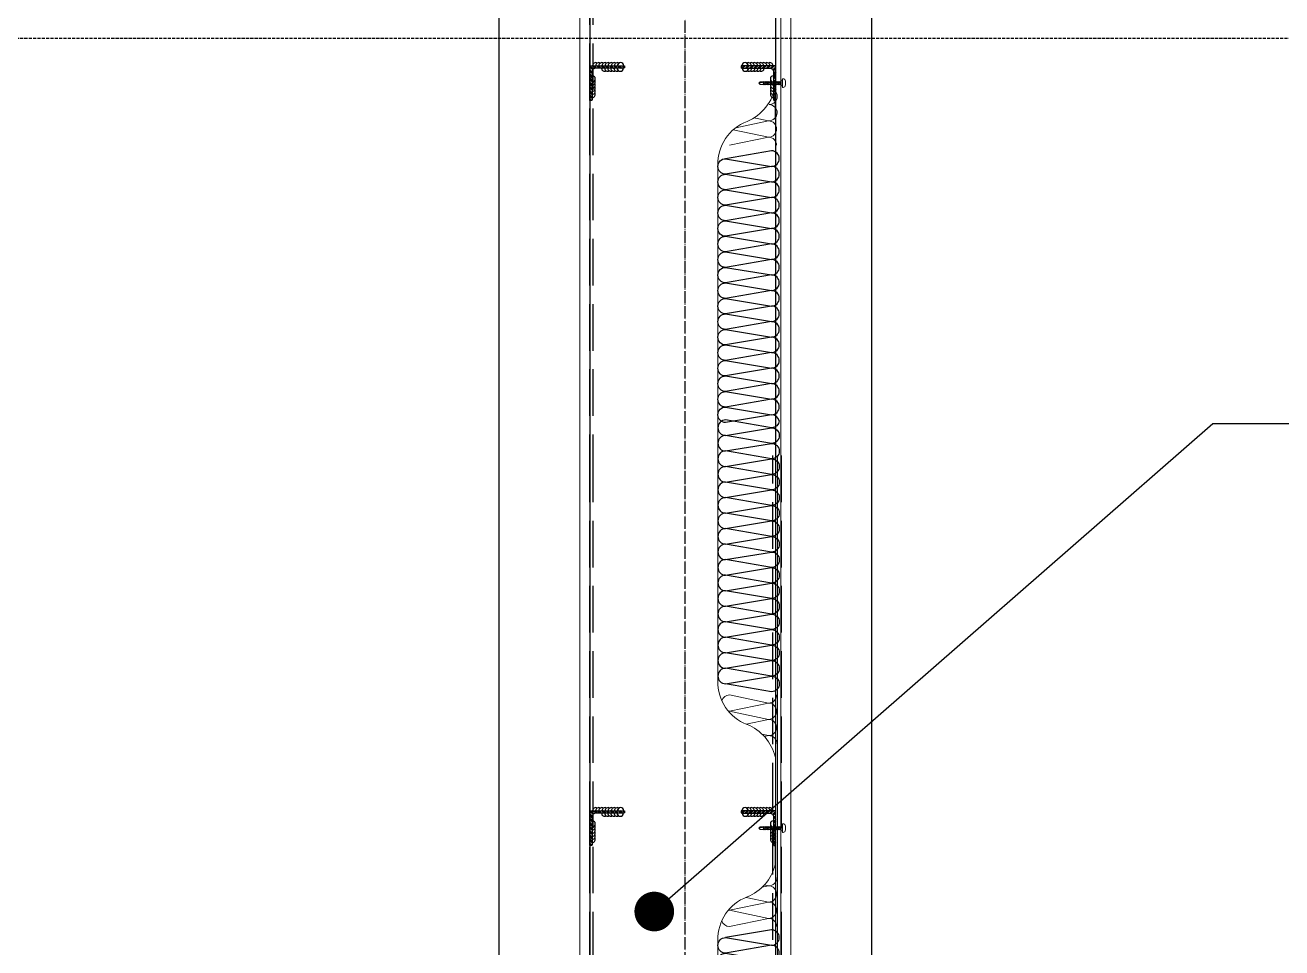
# Model space of a CAD drawing. Extents: x -1899985 to 1774885, y 556286 to 2175695.
# Drawn here: x -1704174 to -1702149, y 571293 to 572779 of the extents above; entities that cross this region are included whole.
import ezdxf

# ---------------------------------------------------------------- set-up
doc = ezdxf.new("R2010")
doc.units = 0
doc.header["$LTSCALE"] = 10
doc.header["$MEASUREMENT"] = 0
for name, pattern in [('20剖面图$0$__DASH', [0.35, 0.25, -0.1]), ('20剖面图$0$DOTE', [2.42, 2, -0.2, 0.02, -0.2]), ('20剖面图$0$ZN-DASH', [0.35, 0.25, -0.1])]:
    doc.linetypes.add(name, pattern=pattern)
for name, color, linetype in [('20剖面图$0$!ZN1-填充-8', 8, 'Continuous'), ('20剖面图$0$!ZN4-焊缝-8', 8, 'Continuous'), ('20剖面图$0$!ZN5-钢材投影-40', 40, 'Continuous'), ('20剖面图$0$!ZN5-钢材断面-2', 2, 'Continuous'), ('20剖面图$0$!ZN6-虚线-8', 8, '20剖面图$0$ZN-DASH'), ('20剖面图$0$A-AXIS-DOTE', 14, '20剖面图$0$DOTE'), ('20剖面图$0$A-AXIS-SYMB', 3, 'Continuous'), ('20剖面图$0$A-LIN-V', 9, 'Continuous'), ('20剖面图$0$COLUMN', 9, 'Continuous'), ('20剖面图$0$Fill', 8, 'Continuous'), ('A-LIN-V', 9, 'Continuous')]:
    doc.layers.add(name, color=color, linetype=linetype)
doc.layers.add('20剖面图$0$0_INSULATION', color=252, linetype='Continuous', lineweight=9, transparency=0.2)
doc.layers.add('20剖面图$0$0_SCREW RIVET', color=4, linetype='Continuous', lineweight=15)
doc.layers.add('20剖面图$0$彩钢板', color=6, linetype='Continuous', lineweight=15)

# ---------------------------------------------------------------- blocks, each defined once
blk = doc.blocks.new('20剖面图$0$G$C845E5159')
at = {"layer": '20剖面图$0$COLUMN'}
for points in [[(300, 700), (300, -11000), (-300, -11000), (-300, 700), (300, 700)], [(16800, 700), (16800, -11000), (16200, -11000), (16200, 700), (16800, 700)]]:
    blk.add_lwpolyline(points, dxfattribs=at)
blk = doc.blocks.new('20剖面图$0$ZN-角钢56X56X4')
at = {"layer": '20剖面图$0$!ZN1-填充-8'}
h = blk.add_hatch(dxfattribs=at)
h.set_pattern_fill('ANSI32', color=256, scale=0.5, style=0)
h.set_pattern_definition([(45, (0, 0), (-3.3676, 3.3676), []), (45, (2.245, 0), (-3.3676, 3.3676), [])])
edge = h.paths.add_edge_path()
edge.add_line((0, 0), (0, 56))
edge.add_line((0, 56), (2.7, 56))
edge.add_arc((2.7, 54.7), 1.33, 360, 450, ccw=False)
edge.add_line((4, 54.7), (4, 10))
edge.add_arc((10, 10), 6, 180, 270)
edge.add_line((10, 4), (54.7, 4))
edge.add_arc((54.7, 2.7), 1.33, 360, 450, ccw=False)
edge.add_line((56, 2.7), (56, 0))
edge.add_line((56, 0), (0, 0))
at = {"layer": '20剖面图$0$!ZN5-钢材断面-2'}
blk.add_lwpolyline([(0, 0), (0, 56), (2.7, 56, -0.414214), (4, 54.7), (4, 10, 0.414214), (10, 4), (54.7, 4, -0.414214), (56, 2.7), (56, 0), (0, 0)], format="xyb", dxfattribs=at)
blk = doc.blocks.new('20剖面图$0$2342432')
at = {"layer": '20剖面图$0$0_INSULATION'}
for p, q in [((-1752476.2, 571392.5), (-1752487.1, 571390.2)), ((-1752483.5, 571394), (-1752476.2, 571392.5)), ((-1752476.2, 571366.3), (-1752539.3, 571353.2)), ((-1752512.6, 571373.8), (-1752476.2, 571366.3)), ((-1752539.3, 571353.2), (-1752476.2, 571340.1)), ((-1752476.2, 571340.1), (-1752539.3, 571326.9)), ((-1752557.8, 570885.5), (-1752557.8, 571304.5)), ((-1752557.8, 571298.9), (-1752557.8, 570885.5)), ((-1752557.8, 570473.3), (-1752557.8, 570885.5)), ((-1752539.4, 570441.6), (-1752476.3, 570428.5)), ((-1752476.3, 570428.5), (-1752533.3, 570416.7)), ((-1752529.1, 570413.2), (-1752476.3, 570402.3)), ((-1752476.3, 570402.3), (-1752499.8, 570397.4))]:
    blk.add_line(p, q, dxfattribs=at)
for centre, radius, start, end in [((-1752539.4, 571444.7), 75.8, 292.1666, 346.2521), ((-1752485.9, 571307), 72, 110.2875, 181.9554), ((-1752485.9, 570470.8), 72, 178.0446, 249.7125), ((-1752541, 570332.4), 77, 9.828, 66.9693)]:
    blk.add_arc(centre, radius, start, end, dxfattribs=at)
at = {"layer": '20剖面图$0$0_INSULATION', "extrusion": (0, 0, -1)}
for centre, major_axis, ratio, start_param, end_param in [((-1752475.5, 571405.9), (-8.4, -10.7), 0.960759, 4.08278, 5.653576), ((-1752476.2, 571379.4), (0, 13.1), 0.988253, 0, 1.570796), ((-1752476.2, 571379.4), (0, 13.1), 0.988253, 1.570796, 3.141593), ((-1752476.2, 571353.2), (0, 13.1), 0.988253, 0, 1.570796), ((-1752539.3, 571340.1), (0, 13.1), 0.988253, 3.141593, 4.407145), ((-1752539.3, 571340.1), (0, 13.1), 0.988253, 6.139662, 6.283185), ((-1752539.3, 571366.3), (0, 13.1), 0.988253, 3.141593, 3.269368), ((-1752476.2, 571353.2), (0, 13.1), 0.988253, 1.570796, 3.141593), ((-1752476.2, 571327), (0, 13.1), 0.988253, 0, 1.570796), ((-1752476.3, 570441.6), (0, 13.1), 0.988253, 1.570796, 3.141593), ((-1752476.3, 570415.4), (0, 13.1), 0.988253, 0, 1.570796), ((-1752476.3, 570415.4), (0, 13.1), 0.988253, 1.570796, 3.141593), ((-1752475.5, 570388.9), (-8.4, 10.6), 0.960747, 0.629655, 2.200451), ((-1752475.3, 570389.2), (0, 13.1), 0.988253, 1.570796, 3.141593), ((-1752475.3, 570363), (0, 13.1), 0.988253, 0, 1.570796), ((-1752475.3, 570363), (0, 13.1), 0.988253, 1.570796, 2.416555)]:
    blk.add_ellipse(centre, major_axis=major_axis, ratio=ratio, start_param=start_param, end_param=end_param, dxfattribs=at)
at = {"layer": '20剖面图$0$Fill'}
for points in [[(-1752459.1, 570885.5, 0.385563), (-1752471.5, 570896.7), (-1752545.5, 570884, -1), (-1752545.5, 570909), (-1752471.5, 570896.7, 1), (-1752471.5, 570921.7), (-1752545.5, 570909, -1), (-1752545.5, 570934), (-1752471.5, 570921.7, 1), (-1752471.5, 570946.7), (-1752545.5, 570934, -1), (-1752545.5, 570959), (-1752471.5, 570946.7, 1), (-1752471.5, 570971.7), (-1752545.5, 570959, -1), (-1752545.5, 570984), (-1752471.5, 570971.7, 1), (-1752471.5, 570996.7), (-1752545.5, 570984, -1), (-1752545.5, 571009), (-1752471.5, 570996.7, 1), (-1752471.5, 571021.7), (-1752545.5, 571009, -1), (-1752545.5, 571034), (-1752471.5, 571021.7, 1), (-1752471.5, 571046.7), (-1752545.5, 571034, -1), (-1752545.5, 571059), (-1752471.5, 571046.7, 1), (-1752471.5, 571071.7), (-1752545.5, 571059, -1), (-1752545.5, 571084), (-1752471.5, 571071.7, 1), (-1752471.5, 571096.7), (-1752545.5, 571084, -1), (-1752545.5, 571109), (-1752471.5, 571096.7, 1), (-1752471.5, 571121.7), (-1752545.5, 571109, -1), (-1752545.5, 571134), (-1752471.5, 571121.7, 1), (-1752471.5, 571146.7), (-1752545.5, 571134, -1), (-1752545.5, 571159), (-1752471.5, 571146.7, 1), (-1752471.5, 571171.7), (-1752545.5, 571159, -1), (-1752545.5, 571184), (-1752471.5, 571171.7, 1), (-1752471.5, 571196.7), (-1752545.5, 571184, -1), (-1752545.5, 571209), (-1752471.5, 571196.7, 1), (-1752471.5, 571221.7), (-1752545.5, 571209, -1), (-1752545.5, 571234), (-1752471.5, 571221.7, 1), (-1752471.5, 571246.7), (-1752545.5, 571234, -1), (-1752545.5, 571259), (-1752471.5, 571246.7, 1), (-1752471.5, 571271.7), (-1752545.5, 571259, -1), (-1752545.5, 571284), (-1752471.5, 571271.7, 1), (-1752471.5, 571296.7), (-1752545.5, 571284, -1), (-1752545.5, 571309), (-1752471.5, 571296.7, 1), (-1752471.5, 571321.7), (-1752545.5, 571309)], [(-1752459.3, 570885.5, -0.355547), (-1752471.5, 570875.5), (-1752545.5, 570888.2, 1), (-1752545.5, 570863.2), (-1752471.5, 570875.5, -1), (-1752471.5, 570850.5), (-1752545.5, 570863.2, 1), (-1752545.5, 570838.2), (-1752471.5, 570850.5, -1), (-1752471.5, 570825.5), (-1752545.5, 570838.2, 1), (-1752545.5, 570813.2), (-1752471.5, 570825.5, -1), (-1752471.5, 570800.5), (-1752545.5, 570813.2, 1), (-1752545.5, 570788.2), (-1752471.5, 570800.5, -1), (-1752471.5, 570775.5), (-1752545.5, 570788.2, 1), (-1752545.5, 570763.2), (-1752471.5, 570775.5, -1), (-1752471.5, 570750.5), (-1752545.5, 570763.2, 1), (-1752545.5, 570738.2), (-1752471.5, 570750.5, -1), (-1752471.5, 570725.5), (-1752545.5, 570738.2, 1), (-1752545.5, 570713.2), (-1752471.5, 570725.5, -1), (-1752471.5, 570700.5), (-1752545.5, 570713.2, 1), (-1752545.5, 570688.2), (-1752471.5, 570700.5, -1), (-1752471.5, 570675.5), (-1752545.5, 570688.2, 1), (-1752545.5, 570663.2), (-1752471.5, 570675.5, -1), (-1752471.5, 570650.5), (-1752545.5, 570663.2, 1), (-1752545.5, 570638.2), (-1752471.5, 570650.5, -1), (-1752471.5, 570625.5), (-1752545.5, 570638.2, 1), (-1752545.5, 570613.2), (-1752471.5, 570625.5, -1), (-1752471.5, 570600.5), (-1752545.5, 570613.2, 1), (-1752545.5, 570588.2), (-1752471.5, 570600.5, -1), (-1752471.5, 570575.5), (-1752545.5, 570588.2, 1), (-1752545.5, 570563.2), (-1752471.5, 570575.5, -1), (-1752471.5, 570550.5), (-1752545.5, 570563.2, 1), (-1752545.5, 570538.2), (-1752471.5, 570550.5, -1), (-1752471.5, 570525.5), (-1752545.5, 570538.2, 1), (-1752545.5, 570513.2), (-1752471.5, 570525.5, -1), (-1752471.5, 570500.5), (-1752545.5, 570513.2, 1), (-1752545.5, 570488.2), (-1752471.5, 570500.5, -1), (-1752471.5, 570475.5), (-1752545.5, 570488.2, 1), (-1752545.5, 570463.2), (-1752471.5, 570475.5, -1), (-1752471.5, 570450.5), (-1752545.5, 570463.2)]]:
    blk.add_lwpolyline(points, format="xyb", dxfattribs=at)
blk = doc.blocks.new('20剖面图$0$53456465')
at = {"layer": '20剖面图$0$!ZN4-焊缝-8', "color": 8, "ltscale": 20}
for centre, start, end in [((-1752704.7, 572932.7), 60, 180), ((-1752699.7, 572932.7), 60, 180), ((-1752699.7, 572932.7), 120, 180), ((-1752694.7, 572932.7), 60, 180), ((-1752694.7, 572932.7), 120, 180), ((-1752689.7, 572932.7), 60, 180), ((-1752689.7, 572932.7), 120, 180), ((-1752684.7, 572932.7), 60, 180), ((-1752684.7, 572932.7), 120, 180), ((-1752679.7, 572932.7), 60, 180), ((-1752679.7, 572932.7), 120, 180), ((-1752674.7, 572932.7), 60, 180), ((-1752674.7, 572932.7), 120, 180), ((-1752669.7, 572932.7), 60, 180), ((-1752669.7, 572932.7), 120, 180), ((-1752664.7, 572932.7), 0, 180), ((-1752664.7, 572932.7), 120, 180), ((-1752464.1, 572932.7), 0, 180), ((-1752459.1, 572932.7), 0, 120), ((-1752464.1, 572932.7), 0, 60), ((-1752454.1, 572932.7), 0, 120), ((-1752459.1, 572932.7), 0, 60), ((-1752449.1, 572932.7), 0, 120), ((-1752454.1, 572932.7), 0, 60), ((-1752444.1, 572932.7), 0, 120), ((-1752449.1, 572932.7), 0, 60), ((-1752439.1, 572932.7), 0, 120), ((-1752444.1, 572932.7), 0, 60), ((-1752434.1, 572932.7), 0, 120), ((-1752439.1, 572932.7), 0, 60), ((-1752429.1, 572932.7), 0, 120), ((-1752434.1, 572932.7), 0, 60), ((-1752424.1, 572932.7), 0, 120), ((-1752429.1, 572932.7), 0, 60), ((-1752710.4, 572911.5), 270, 90), ((-1752690.3, 572928.7), 180, 300), ((-1752685.3, 572928.7), 180, 300), ((-1752685.3, 572928.7), 180, 240), ((-1752680.3, 572928.7), 180, 300), ((-1752680.3, 572928.7), 180, 240), ((-1752675.3, 572928.7), 180, 300), ((-1752675.3, 572928.7), 180, 240), ((-1752670.3, 572928.7), 180, 300), ((-1752670.3, 572928.7), 180, 240), ((-1752665.3, 572928.7), 180, 0), ((-1752665.3, 572928.7), 180, 240), ((-1752463.5, 572928.7), 180, 0), ((-1752463.5, 572928.7), 300, 0), ((-1752458.5, 572928.7), 240, 0), ((-1752458.5, 572928.7), 300, 0), ((-1752453.5, 572928.7), 240, 0), ((-1752453.5, 572928.7), 300, 0), ((-1752448.5, 572928.7), 240, 0), ((-1752448.5, 572928.7), 300, 0), ((-1752443.5, 572928.7), 240, 0), ((-1752443.5, 572928.7), 300, 0), ((-1752438.5, 572928.7), 240, 0), ((-1752418.4, 572911.5), 90, 270), ((-1752710.4, 572911.5), 270, 330), ((-1752710.4, 572906.5), 270, 30), ((-1752710.4, 572906.5), 270, 330), ((-1752710.4, 572901.5), 270, 30), ((-1752710.4, 572901.5), 270, 330), ((-1752710.4, 572896.5), 270, 30), ((-1752710.4, 572896.5), 270, 330), ((-1752710.4, 572891.5), 270, 30), ((-1752418.4, 572906.5), 150, 270), ((-1752418.4, 572901.5), 150, 270), ((-1752418.4, 572896.5), 150, 270), ((-1752418.4, 572891.5), 150, 270), ((-1752418.4, 572911.5), 210, 270), ((-1752418.4, 572906.5), 210, 270), ((-1752418.4, 572901.5), 210, 270), ((-1752418.4, 572896.5), 210, 270), ((-1752710.4, 572891.5), 270, 330), ((-1752710.4, 572886.5), 270, 30), ((-1752418.4, 572886.5), 150, 270), ((-1752418.4, 572891.5), 210, 270), ((-1752704.7, 571732.7), 60, 180), ((-1752699.7, 571732.7), 60, 180), ((-1752699.7, 571732.7), 120, 180), ((-1752694.7, 571732.7), 60, 180), ((-1752694.7, 571732.7), 120, 180), ((-1752690.3, 571728.7), 180, 300), ((-1752689.7, 571732.7), 60, 180), ((-1752689.7, 571732.7), 120, 180), ((-1752685.3, 571728.7), 180, 300), ((-1752685.3, 571728.7), 180, 240), ((-1752684.7, 571732.7), 60, 180), ((-1752684.7, 571732.7), 120, 180), ((-1752680.3, 571728.7), 180, 300), ((-1752680.3, 571728.7), 180, 240), ((-1752679.7, 571732.7), 60, 180), ((-1752679.7, 571732.7), 120, 180), ((-1752675.3, 571728.7), 180, 300), ((-1752675.3, 571728.7), 180, 240), ((-1752674.7, 571732.7), 60, 180), ((-1752674.7, 571732.7), 120, 180), ((-1752670.3, 571728.7), 180, 300), ((-1752670.3, 571728.7), 180, 240), ((-1752669.7, 571732.7), 60, 180), ((-1752669.7, 571732.7), 120, 180), ((-1752665.3, 571728.7), 180, 0), ((-1752665.3, 571728.7), 180, 240), ((-1752664.7, 571732.7), 0, 180), ((-1752664.7, 571732.7), 120, 180), ((-1752464.1, 571732.7), 0, 180), ((-1752463.5, 571728.7), 180, 0), ((-1752459.1, 571732.7), 0, 120), ((-1752464.1, 571732.7), 0, 60), ((-1752463.5, 571728.7), 300, 0), ((-1752458.5, 571728.7), 240, 0), ((-1752454.1, 571732.7), 0, 120), ((-1752459.1, 571732.7), 0, 60), ((-1752458.5, 571728.7), 300, 0), ((-1752453.5, 571728.7), 240, 0), ((-1752449.1, 571732.7), 0, 120), ((-1752454.1, 571732.7), 0, 60), ((-1752453.5, 571728.7), 300, 0), ((-1752448.5, 571728.7), 240, 0), ((-1752444.1, 571732.7), 0, 120), ((-1752449.1, 571732.7), 0, 60), ((-1752448.5, 571728.7), 300, 0), ((-1752443.5, 571728.7), 240, 0), ((-1752439.1, 571732.7), 0, 120), ((-1752444.1, 571732.7), 0, 60), ((-1752443.5, 571728.7), 300, 0), ((-1752438.5, 571728.7), 240, 0), ((-1752434.1, 571732.7), 0, 120), ((-1752439.1, 571732.7), 0, 60), ((-1752429.1, 571732.7), 0, 120), ((-1752434.1, 571732.7), 0, 60), ((-1752424.1, 571732.7), 0, 120), ((-1752429.1, 571732.7), 0, 60), ((-1752710.4, 571711.5), 270, 90), ((-1752710.4, 571711.5), 270, 330), ((-1752710.4, 571706.5), 270, 30), ((-1752710.4, 571706.5), 270, 330), ((-1752710.4, 571701.5), 270, 30), ((-1752710.4, 571701.5), 270, 330), ((-1752710.4, 571696.5), 270, 30), ((-1752418.4, 571711.5), 90, 270), ((-1752418.4, 571706.5), 150, 270), ((-1752418.4, 571701.5), 150, 270), ((-1752418.4, 571696.5), 150, 270), ((-1752418.4, 571711.5), 210, 270), ((-1752418.4, 571706.5), 210, 270), ((-1752418.4, 571701.5), 210, 270), ((-1752710.4, 571696.5), 270, 330), ((-1752710.4, 571691.5), 270, 30), ((-1752710.4, 571691.5), 270, 330), ((-1752710.4, 571686.5), 270, 30), ((-1752418.4, 571691.5), 150, 270), ((-1752418.4, 571686.5), 150, 270), ((-1752418.4, 571696.5), 210, 270), ((-1752418.4, 571691.5), 210, 270)]:
    blk.add_arc(centre, 5, start, end, dxfattribs=at)
at = {"layer": '20剖面图$0$!ZN5-钢材投影-40'}
for p, q in [((-1752714.4, 578848.7), (-1752714.4, 572304.7)), ((-1752414.4, 572304.7), (-1752414.4, 578848.7)), ((-1752714.4, 572304.7), (-1752714.4, 571104.7)), ((-1752414.4, 571104.7), (-1752414.4, 572304.7))]:
    blk.add_line(p, q, dxfattribs=at)
at = {"layer": '20剖面图$0$!ZN6-虚线-8', "ltscale": 30}
for p, q in [((-1752715, 578848.7), (-1752715, 572304.7)), ((-1752709.4, 578848.7), (-1752709.4, 572304.7)), ((-1752715, 572304.7), (-1752715, 571104.7)), ((-1752709.4, 572304.7), (-1752709.4, 571104.7)), ((-1752419.4, 571104.7), (-1752419.4, 572304.7)), ((-1752405.8, 572304.7), (-1752405.8, 571104.7))]:
    blk.add_line(p, q, dxfattribs=at)
at = {"layer": '20剖面图$0$0_INSULATION'}
for p, q in [((-1752415.8, 572845.9), (-1752415.1, 572964.8)), ((-1752411.8, 572304.7), (-1752411.8, 571104.7)), ((-1752415.8, 571645.9), (-1752415.1, 571764.8))]:
    blk.add_line(p, q, dxfattribs=at)
at = {"layer": '20剖面图$0$0_SCREW RIVET'}
for p, q in [((-1752441.8, 572904.7), (-1752440, 572906.9)), ((-1752440, 572902.4), (-1752441.8, 572904.7)), ((-1752434.6, 572906.9), (-1752440, 572906.9)), ((-1752435, 572902.4), (-1752440, 572902.4)), ((-1752432.8, 572902.4), (-1752434.5, 572902.4)), ((-1752432.4, 572906.9), (-1752434.1, 572906.9)), ((-1752430.6, 572902.4), (-1752432.3, 572902.4)), ((-1752430.2, 572906.9), (-1752431.9, 572906.9)), ((-1752428.4, 572902.4), (-1752430.1, 572902.4)), ((-1752428, 572906.9), (-1752429.7, 572906.9)), ((-1752426.2, 572902.4), (-1752427.9, 572902.4)), ((-1752425.8, 572906.9), (-1752427.5, 572906.9)), ((-1752423.9, 572902.4), (-1752425.7, 572902.4)), ((-1752423.6, 572906.9), (-1752425.3, 572906.9)), ((-1752421.7, 572902.4), (-1752423.4, 572902.4)), ((-1752421.3, 572906.9), (-1752423.1, 572906.9)), ((-1752419.5, 572902.4), (-1752421.2, 572902.4)), ((-1752419.1, 572906.9), (-1752420.8, 572906.9)), ((-1752417.3, 572902.4), (-1752419, 572902.4)), ((-1752416.9, 572906.9), (-1752418.6, 572906.9)), ((-1752415.1, 572902.4), (-1752416.8, 572902.4)), ((-1752414.7, 572906.9), (-1752416.4, 572906.9)), ((-1752412.9, 572902.4), (-1752414.6, 572902.4)), ((-1752412.5, 572906.9), (-1752414.2, 572906.9)), ((-1752410.7, 572902.4), (-1752412.4, 572902.4)), ((-1752410.3, 572906.9), (-1752412, 572906.9)), ((-1752408.5, 572902.4), (-1752410.2, 572902.4)), ((-1752408.1, 572906.9), (-1752409.8, 572906.9)), ((-1752405.8, 572902.4), (-1752408, 572902.4)), ((-1752405.8, 572906.9), (-1752407.6, 572906.9)), ((-1752441.8, 571704.7), (-1752440, 571706.9)), ((-1752440, 571702.4), (-1752441.8, 571704.7)), ((-1752434.6, 571706.9), (-1752440, 571706.9)), ((-1752435, 571702.4), (-1752440, 571702.4)), ((-1752432.8, 571702.4), (-1752434.5, 571702.4)), ((-1752432.4, 571706.9), (-1752434.1, 571706.9)), ((-1752430.6, 571702.4), (-1752432.3, 571702.4)), ((-1752430.2, 571706.9), (-1752431.9, 571706.9)), ((-1752428.4, 571702.4), (-1752430.1, 571702.4)), ((-1752428, 571706.9), (-1752429.7, 571706.9)), ((-1752426.2, 571702.4), (-1752427.9, 571702.4)), ((-1752425.8, 571706.9), (-1752427.5, 571706.9)), ((-1752423.9, 571702.4), (-1752425.7, 571702.4)), ((-1752423.6, 571706.9), (-1752425.3, 571706.9)), ((-1752421.7, 571702.4), (-1752423.4, 571702.4)), ((-1752421.3, 571706.9), (-1752423.1, 571706.9)), ((-1752419.5, 571702.4), (-1752421.2, 571702.4)), ((-1752419.1, 571706.9), (-1752420.8, 571706.9)), ((-1752417.3, 571702.4), (-1752419, 571702.4)), ((-1752416.9, 571706.9), (-1752418.6, 571706.9)), ((-1752415.1, 571702.4), (-1752416.8, 571702.4)), ((-1752414.7, 571706.9), (-1752416.4, 571706.9)), ((-1752412.9, 571702.4), (-1752414.6, 571702.4)), ((-1752412.5, 571706.9), (-1752414.2, 571706.9)), ((-1752410.7, 571702.4), (-1752412.4, 571702.4)), ((-1752410.3, 571706.9), (-1752412, 571706.9)), ((-1752408.5, 571702.4), (-1752410.2, 571702.4)), ((-1752408.1, 571706.9), (-1752409.8, 571706.9)), ((-1752405.8, 571702.4), (-1752408, 571702.4)), ((-1752405.8, 571706.9), (-1752407.6, 571706.9))]:
    blk.add_line(p, q, dxfattribs=at)
for points in [[(-1752441.8, 572904.7), (-1752433.2, 572906), (-1752434.6, 572906.7), (-1752434.6, 572906.6), (-1752435.1, 572906.9)], [(-1752434.2, 572905.9), (-1752434.5, 572902.4), (-1752434.8, 572901.9), (-1752435, 572902.4), (-1752434.7, 572905.8)], [(-1752434.1, 572906.4), (-1752434.1, 572906.9), (-1752434.3, 572907.4), (-1752434.6, 572906.9), (-1752434.6, 572906.6)], [(-1752441.8, 571704.7), (-1752433.2, 571706), (-1752434.6, 571706.7), (-1752434.6, 571706.6), (-1752435.1, 571706.9)], [(-1752434.2, 571705.9), (-1752434.5, 571702.4), (-1752434.8, 571701.9), (-1752435, 571702.4), (-1752434.7, 571705.8)], [(-1752434.1, 571706.4), (-1752434.1, 571706.9), (-1752434.3, 571707.4), (-1752434.6, 571706.9), (-1752434.6, 571706.6)]]:
    blk.add_lwpolyline(points, dxfattribs=at)
for points in [[(-1752432.8, 572902.4), (-1752432.4, 572906.9), (-1752432.1, 572907.4), (-1752431.9, 572906.9), (-1752432.3, 572902.4), (-1752432.6, 572901.9)], [(-1752430.6, 572902.4), (-1752430.2, 572906.9), (-1752429.9, 572907.4), (-1752429.7, 572906.9), (-1752430.1, 572902.4), (-1752430.4, 572901.9)], [(-1752428.4, 572902.4), (-1752428, 572906.9), (-1752427.7, 572907.4), (-1752427.5, 572906.9), (-1752427.9, 572902.4), (-1752428.2, 572901.9)], [(-1752426.2, 572902.4), (-1752425.8, 572906.9), (-1752425.5, 572907.4), (-1752425.3, 572906.9), (-1752425.7, 572902.4), (-1752425.9, 572901.9)], [(-1752423.9, 572902.4), (-1752423.6, 572906.9), (-1752423.3, 572907.4), (-1752423.1, 572906.9), (-1752423.4, 572902.4), (-1752423.7, 572901.9)], [(-1752421.7, 572902.4), (-1752421.3, 572906.9), (-1752421, 572907.4), (-1752420.8, 572906.9), (-1752421.2, 572902.4), (-1752421.5, 572901.9)], [(-1752419.5, 572902.4), (-1752419.1, 572906.9), (-1752418.8, 572907.4), (-1752418.6, 572906.9), (-1752419, 572902.4), (-1752419.3, 572901.9)], [(-1752417.3, 572902.4), (-1752416.9, 572906.9), (-1752416.6, 572907.4), (-1752416.4, 572906.9), (-1752416.8, 572902.4), (-1752417.1, 572901.9)], [(-1752415.1, 572902.4), (-1752414.7, 572906.9), (-1752414.4, 572907.4), (-1752414.2, 572906.9), (-1752414.6, 572902.4), (-1752414.9, 572901.9)], [(-1752412.9, 572902.4), (-1752412.5, 572906.9), (-1752412.2, 572907.4), (-1752412, 572906.9), (-1752412.4, 572902.4), (-1752412.7, 572901.9)], [(-1752410.7, 572902.4), (-1752410.3, 572906.9), (-1752410, 572907.4), (-1752409.8, 572906.9), (-1752410.2, 572902.4), (-1752410.5, 572901.9)], [(-1752408.5, 572902.4), (-1752408.1, 572906.9), (-1752407.8, 572907.4), (-1752407.6, 572906.9), (-1752408, 572902.4), (-1752408.3, 572901.9)], [(-1752403.8, 572900.2), (-1752403.8, 572909.2), (-1752405.8, 572909.2), (-1752405.8, 572900.2)], [(-1752432.8, 571702.4), (-1752432.4, 571706.9), (-1752432.1, 571707.4), (-1752431.9, 571706.9), (-1752432.3, 571702.4), (-1752432.6, 571701.9)], [(-1752430.6, 571702.4), (-1752430.2, 571706.9), (-1752429.9, 571707.4), (-1752429.7, 571706.9), (-1752430.1, 571702.4), (-1752430.4, 571701.9)], [(-1752428.4, 571702.4), (-1752428, 571706.9), (-1752427.7, 571707.4), (-1752427.5, 571706.9), (-1752427.9, 571702.4), (-1752428.2, 571701.9)], [(-1752426.2, 571702.4), (-1752425.8, 571706.9), (-1752425.5, 571707.4), (-1752425.3, 571706.9), (-1752425.7, 571702.4), (-1752425.9, 571701.9)], [(-1752423.9, 571702.4), (-1752423.6, 571706.9), (-1752423.3, 571707.4), (-1752423.1, 571706.9), (-1752423.4, 571702.4), (-1752423.7, 571701.9)], [(-1752421.7, 571702.4), (-1752421.3, 571706.9), (-1752421, 571707.4), (-1752420.8, 571706.9), (-1752421.2, 571702.4), (-1752421.5, 571701.9)], [(-1752419.5, 571702.4), (-1752419.1, 571706.9), (-1752418.8, 571707.4), (-1752418.6, 571706.9), (-1752419, 571702.4), (-1752419.3, 571701.9)], [(-1752417.3, 571702.4), (-1752416.9, 571706.9), (-1752416.6, 571707.4), (-1752416.4, 571706.9), (-1752416.8, 571702.4), (-1752417.1, 571701.9)], [(-1752415.1, 571702.4), (-1752414.7, 571706.9), (-1752414.4, 571707.4), (-1752414.2, 571706.9), (-1752414.6, 571702.4), (-1752414.9, 571701.9)], [(-1752412.9, 571702.4), (-1752412.5, 571706.9), (-1752412.2, 571707.4), (-1752412, 571706.9), (-1752412.4, 571702.4), (-1752412.7, 571701.9)], [(-1752410.7, 571702.4), (-1752410.3, 571706.9), (-1752410, 571707.4), (-1752409.8, 571706.9), (-1752410.2, 571702.4), (-1752410.5, 571701.9)], [(-1752408.5, 571702.4), (-1752408.1, 571706.9), (-1752407.8, 571707.4), (-1752407.6, 571706.9), (-1752408, 571702.4), (-1752408.3, 571701.9)], [(-1752403.8, 571700.2), (-1752403.8, 571709.2), (-1752405.8, 571709.2), (-1752405.8, 571700.2)]]:
    blk.add_lwpolyline(points, close=True, dxfattribs=at)
for points in [[(-1752403.1, 572897.7, 0.414214), (-1752399.1, 572901.7), (-1752399.1, 572907.7, 0.414214), (-1752403.1, 572911.7), (-1752403, 572911.7), (-1752403.8, 572911.7), (-1752403.8, 572897.7), (-1752403, 572897.7)], [(-1752403.1, 571697.7, 0.414214), (-1752399.1, 571701.7), (-1752399.1, 571707.7, 0.414214), (-1752403.1, 571711.7), (-1752403, 571711.7), (-1752403.8, 571711.7), (-1752403.8, 571697.7), (-1752403, 571697.7)]]:
    blk.add_lwpolyline(points, format="xyb", close=True, dxfattribs=at)
at = {"layer": '20剖面图$0$A-AXIS-SYMB'}
for p, q in [((-1752610.4, 571570.3), (-1751710.6, 572356.5)), ((-1752610.4, 571570.3), (-1751710.6, 572356.5)), ((-1751710.6, 572356.5), (-1749783.4, 572356.5))]:
    blk.add_line(p, q, dxfattribs=at)
at = {"layer": '20剖面图$0$A-AXIS-SYMB', "const_width": 32}
blk.add_lwpolyline([(-1752622.4, 571559.8, 1), (-1752598.4, 571580.8, 1)], format="xyb", close=True, dxfattribs=at)
blk.add_lwpolyline([(-1752622.4, 571559.8, 1), (-1752598.4, 571580.8, 1)], format="xyb", close=True, dxfattribs=at)
at = {"layer": '20剖面图$0$彩钢板'}
for p, q in [((-1752730.4, 578848.7), (-1752730.4, 572304.7)), ((-1752714.4, 578848.7), (-1752714.4, 572304.7)), ((-1752406.4, 578848.7), (-1752406.4, 572304.7)), ((-1752390.4, 578848.7), (-1752390.4, 572304.7)), ((-1752730.4, 572304.7), (-1752730.4, 571104.7)), ((-1752714.4, 572304.7), (-1752714.4, 571104.7)), ((-1752406.4, 572304.7), (-1752406.4, 571104.7)), ((-1752390.4, 572304.7), (-1752390.4, 571104.7))]:
    blk.add_line(p, q, dxfattribs=at)
at = {"layer": '20剖面图$0$!ZN5-钢材断面-2', "extrusion": (0, 0, -1), "xscale": -1.000000000000001, "zscale": -1.000000000000001, "rotation": 90}
for p in [(1752714.4, 572932.7), (1752714.4, 571732.7)]:
    blk.add_blockref('20剖面图$0$ZN-角钢56X56X4', p, dxfattribs=at)
at = {"layer": '20剖面图$0$!ZN5-钢材断面-2', "extrusion": (0, 0, -1), "zscale": -1, "rotation": 270}
for p in [(1752414.4, 572932.7), (1752414.4, 571732.7)]:
    blk.add_blockref('20剖面图$0$ZN-角钢56X56X4', p, dxfattribs=at)
at = {"layer": '20剖面图$0$A-LIN-V', "xscale": -1, "rotation": 180}
blk.add_blockref('20剖面图$0$2342432', (50, 1143246.1), dxfattribs=at)
at = {"layer": '20剖面图$0$A-LIN-V'}
blk.add_blockref('20剖面图$0$2342432', (50, 219.2), dxfattribs=at)
blk = doc.blocks.new('20剖面图')
at = {"layer": '20剖面图$0$A-AXIS-DOTE'}
blk.add_line((-1703110.4, 562650.6), (-1703110.4, 586495.8), dxfattribs=at)
at = {"layer": '20剖面图$0$A-AXIS-DOTE', "linetype": '20剖面图$0$__DASH', "ltscale": 2}
blk.add_line((-1647680.2, 572757.5), (-1785568.2, 572757.5), dxfattribs=at)
at = {"layer": '20剖面图$0$A-LIN-V'}
for p in [(-1719610.4, 579257.5), (-1703110.4, 579257.5)]:
    blk.add_blockref('20剖面图$0$G$C845E5159', p, dxfattribs=at)
blk.add_blockref('20剖面图$0$53456465', (49450, -219.2), dxfattribs=at)

msp = doc.modelspace()

# ---------------------------------------------------------------- block references
at = {"layer": 'A-LIN-V'}
msp.add_blockref('20剖面图', (0, 0), dxfattribs=at)

doc.saveas('drawing.dxf')
